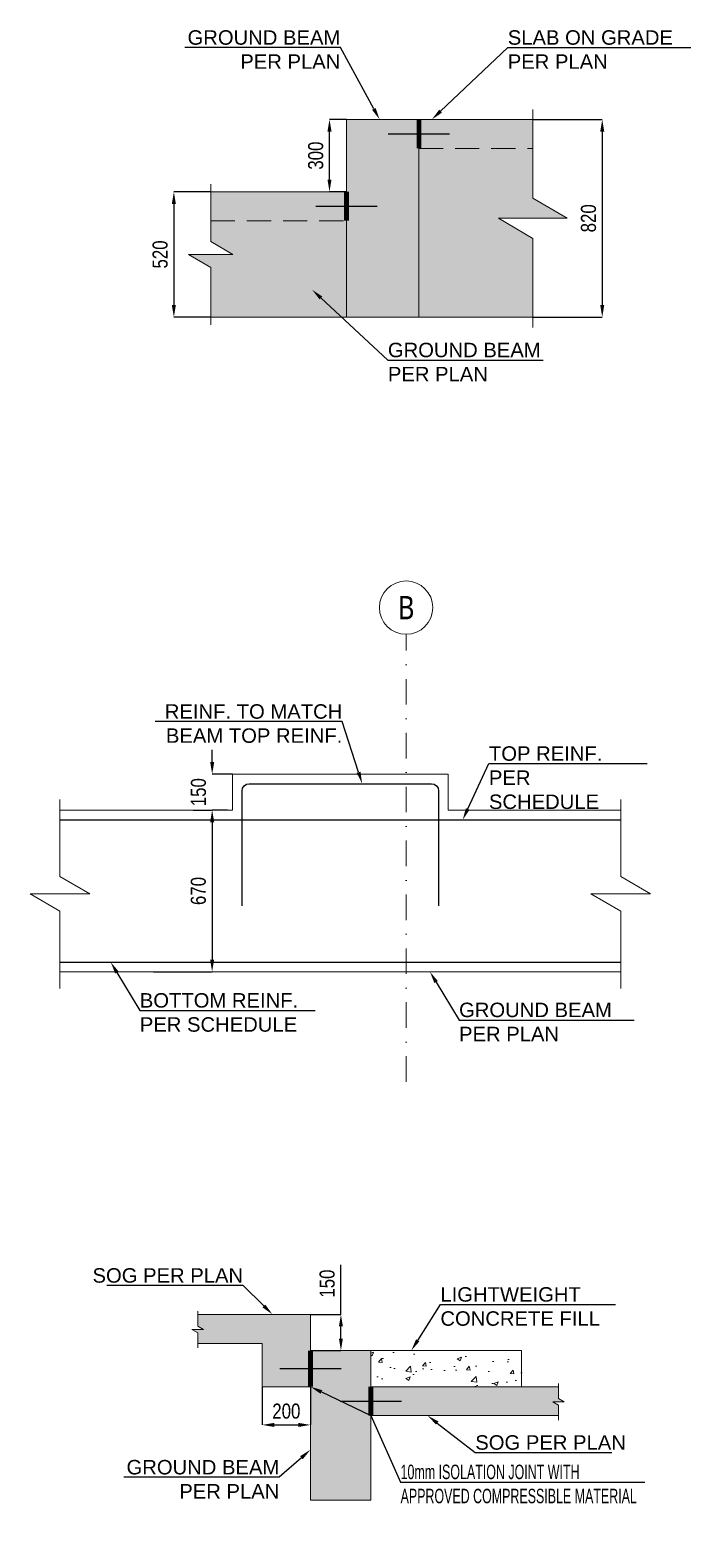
# Model space of a CAD drawing. Header units: millimetres. Extents: x 59041 to 244957, y 30807 to 119396.
# Drawn here: x 59041 to 61781, y 105071 to 111302 of the extents above; entities that cross this region are included whole.
import ezdxf
from ezdxf import colors
from ezdxf.entities.mleader import LeaderData, LeaderLine
from ezdxf.math import Vec2, Vec3

# ---------------------------------------------------------------- set-up
doc = ezdxf.new("R2010")
doc.units = ezdxf.units.MM
doc.header["$LTSCALE"] = 25
doc.header["$PDMODE"] = 35
doc.linetypes.add('Dot & Dashed', pattern=[8.937036832173666, 4.2333333333324, -2.351851851851333, 0, -2.351851646989934])
doc.linetypes.add('Hidden', pattern=[6, 4, -2])
for name, color, linetype in [('00_A_GRIDS.3D', 7, 'Continuous'), ('REINF', 1, 'Continuous'), ('S200G_SECTIONS', 3, 'Continuous'), ('STR_COL_HATCH', 8, 'Continuous'), ('VOIDS', 3, 'Continuous')]:
    doc.layers.add(name, color=color, linetype=linetype)
for name, color, linetype, lineweight in [('A-ANNO-DIMS', 211, 'Continuous', 9), ('S-COL', 3, 'Continuous', 13), ('S-HATCH', 8, 'Continuous', 9), ('S-SLAB', 3, 'Continuous', 13)]:
    doc.layers.add(name, color=color, linetype=linetype, lineweight=lineweight)
doc.styles.add('GENERATED_STYLE_1', font='arial.ttf')
doc.styles.add('GENERATED_STYLE_3', font='trebuc.ttf', dxfattribs={"width": 0.78})
doc.styles.add('style1', font='arial.ttf', dxfattribs={"width": 0.8, "height": 62.5})
doc.dimstyles.new('D375', dxfattribs={"dimtxt": 62.5, "dimasz": 50, "dimexe": 0.18, "dimexo": 0.0625, "dimgap": 25, "dimtad": 1, "dimdec": 0, "dimzin": 0, "dimdsep": 46, "dimtxsty": 'style1', "dimcen": 0.09, "dimclrd": 256, "dimclre": 256, "dimclrt": 2, "dimadec": 0, "dimazin": 0, "dimtfac": 1, "dimtdec": 0, "dimtofl": 0, "dimtmove": 0, "dimatfit": 3, "dimfxl": 1, "dimtolj": 1, "dimtzin": 0, "dimarcsym": 0})

# ---------------------------------------------------------------- blocks, each defined once
blk = doc.blocks.new('*D36')
at = {"layer": 'A-ANNO-DIMS', "lineweight": -2, "transparency": 16777216}
for p, q in [((59790.14506132962, 110630.6013627273), (59637.24907686587, 110630.6013627273)), ((59637.42907686587, 110580.6013627273), (59637.42907686587, 110160.6013627273)), ((59790.14506132961, 110110.6013627273), (59637.24907686587, 110110.6013627273))]:
    blk.add_line(p, q, dxfattribs=at)
at = {"layer": 'A-ANNO-DIMS', "transparency": 16777216}
for points in [[(59629.09574353253, 110580.6013627273), (59645.7624101992, 110580.6013627273), (59637.42907686587, 110630.6013627273)], [(59629.09574353253, 110160.6013627273), (59645.7624101992, 110160.6013627273), (59637.42907686587, 110110.6013627273)]]:
    blk.add_solid(points, dxfattribs=at)
at = {"layer": 'Defpoints', "color": 0, "transparency": 16777216}
for p in [(59790.20756132962, 110630.6013627273), (59637.42907686587, 110110.6013627273), (59790.20756132961, 110110.6013627273)]:
    blk.add_point(p, dxfattribs=at)
at = {"layer": 'A-ANNO-DIMS', "color": 2, "transparency": 16777216, "insert": (59580.51826513328, 110370.6013627272), "char_height": 62.5, "attachment_point": 5, "rotation": 90, "style": 'style1'}
blk.add_mtext('\\A1;520', dxfattribs=at)
blk = doc.blocks.new('*D37')
at = {"layer": 'A-ANNO-DIMS', "lineweight": -2, "transparency": 16777216}
for p, q in [((60353.12302405111, 110930.6013627273), (60282.31133413171, 110930.6013627273)), ((60282.49133413172, 110680.6013627273), (60282.49133413172, 110880.6013627273)), ((60353.12302405111, 110630.6013627273), (60282.31133413171, 110630.6013627273))]:
    blk.add_line(p, q, dxfattribs=at)
at = {"layer": 'A-ANNO-DIMS', "transparency": 16777216}
for points in [[(60274.15800079838, 110880.6013627273), (60290.82466746505, 110880.6013627273), (60282.49133413172, 110930.6013627273)], [(60274.15800079838, 110680.6013627273), (60290.82466746505, 110680.6013627273), (60282.49133413172, 110630.6013627273)]]:
    blk.add_solid(points, dxfattribs=at)
at = {"layer": 'Defpoints', "color": 0, "transparency": 16777216}
for p in [(60282.49133413172, 110930.6013627273), (60353.18552405111, 110930.6013627273), (60353.18552405111, 110630.6013627273)]:
    blk.add_point(p, dxfattribs=at)
at = {"layer": 'A-ANNO-DIMS', "color": 2, "transparency": 16777216, "insert": (60225.55920589162, 110780.6013627272), "char_height": 62.5, "attachment_point": 5, "rotation": 90, "style": 'style1'}
blk.add_mtext('\\A1;300', dxfattribs=at)
blk = doc.blocks.new('*D38')
at = {"layer": 'A-ANNO-DIMS', "lineweight": -2, "transparency": 16777216}
for p, q in [((61125.47944223767, 110930.6013627273), (61413.33859233911, 110930.6013627273)), ((61413.15859233911, 110880.6013627273), (61413.15859233911, 110160.6013627273)), ((61125.47944223767, 110110.6013627273), (61413.33859233911, 110110.6013627273))]:
    blk.add_line(p, q, dxfattribs=at)
at = {"layer": 'A-ANNO-DIMS', "transparency": 16777216}
for points in [[(61404.82525900577, 110880.6013627273), (61421.49192567245, 110880.6013627273), (61413.15859233911, 110930.6013627273)], [(61404.82525900577, 110160.6013627273), (61421.49192567245, 110160.6013627273), (61413.15859233911, 110110.6013627273)]]:
    blk.add_solid(points, dxfattribs=at)
at = {"layer": 'Defpoints', "color": 0, "transparency": 16777216}
for p in [(61125.41694223767, 110930.6013627273), (61125.41694223767, 110110.6013627273), (61413.15859233911, 110110.6013627273)]:
    blk.add_point(p, dxfattribs=at)
at = {"layer": 'A-ANNO-DIMS', "color": 2, "transparency": 16777216, "insert": (61356.24778060652, 110520.6013627272), "char_height": 62.5, "attachment_point": 5, "rotation": 90, "style": 'style1'}
blk.add_mtext('\\A1;820', dxfattribs=at)
blk = doc.blocks.new('*D40')
at = {"layer": 'A-ANNO-DIMS', "lineweight": -2, "transparency": 16777216}
for p, q in [((59717.26109289391, 108064.8661721192), (59796.06052605734, 108064.8661721192)), ((59795.88052605734, 108014.8661721192), (59795.88052605734, 107444.8661721192)), ((59552.45373951442, 107394.8661721192), (59796.06052605734, 107394.8661721192))]:
    blk.add_line(p, q, dxfattribs=at)
at = {"layer": 'A-ANNO-DIMS', "transparency": 16777216}
for points in [[(59787.54719272401, 108014.8661721192), (59804.21385939068, 108014.8661721192), (59795.88052605734, 108064.8661721192)], [(59787.54719272401, 107444.8661721192), (59804.21385939068, 107444.8661721192), (59795.88052605734, 107394.8661721192)]]:
    blk.add_solid(points, dxfattribs=at)
at = {"layer": 'Defpoints', "color": 0, "transparency": 16777216}
for p in [(59717.19859289391, 108064.8661721192), (59552.39123951442, 107394.8661721192), (59795.88052605734, 107394.8661721192)]:
    blk.add_point(p, dxfattribs=at)
at = {"layer": 'A-ANNO-DIMS', "color": 2, "transparency": 16777216, "insert": (59738.96971432475, 107729.8661721191), "char_height": 62.5, "attachment_point": 5, "rotation": 90, "style": 'style1'}
blk.add_mtext('\\A1;670', dxfattribs=at)
blk = doc.blocks.new('*D41')
at = {"layer": 'A-ANNO-DIMS', "lineweight": -2, "transparency": 16777216}
for p, q in [((59796.24052605723, 108264.8661721191), (59796.24052605723, 108314.8661721191)), ((59879.79337665881, 108214.8661721191), (59796.06052605723, 108214.8661721191)), ((59859.21606144815, 108064.8661721192), (59796.06052605723, 108064.8661721192)), ((59796.24052605723, 108014.8661721192), (59796.24052605723, 107964.8661721192))]:
    blk.add_line(p, q, dxfattribs=at)
at = {"layer": 'A-ANNO-DIMS', "transparency": 16777216}
for points in [[(59787.90719272389, 108264.8661721191), (59804.57385939056, 108264.8661721191), (59796.24052605723, 108214.8661721191)], [(59787.90719272389, 108014.8661721192), (59804.57385939056, 108014.8661721192), (59796.24052605723, 108064.8661721192)]]:
    blk.add_solid(points, dxfattribs=at)
at = {"layer": 'Defpoints', "color": 0, "transparency": 16777216}
for p in [(59879.85587665881, 108214.8661721191), (59796.24052605723, 108064.8661721192), (59859.27856144815, 108064.8661721192)]:
    blk.add_point(p, dxfattribs=at)
at = {"layer": 'A-ANNO-DIMS', "color": 2, "transparency": 16777216, "insert": (59739.32971432464, 108139.8661721191), "char_height": 62.5, "attachment_point": 5, "rotation": 90, "style": 'style1'}
blk.add_mtext('\\A1;150', dxfattribs=at)
blk = doc.blocks.new('*D42')
at = {"layer": 'A-ANNO-DIMS', "lineweight": -2, "transparency": 16777216}
for p, q in [((60329.831868432, 105973.3972363381), (60329.831868432, 106178.990687907)), ((60203.64076024047, 105973.3972363381), (60330.011868432, 105973.3972363381)), ((60329.831868432, 105873.3972363381), (60329.831868432, 105923.3972363381)), ((60203.64076024047, 105823.3972363381), (60330.011868432, 105823.3972363381))]:
    blk.add_line(p, q, dxfattribs=at)
at = {"layer": 'A-ANNO-DIMS', "transparency": 16777216}
for points in [[(60321.49853509866, 105923.3972363381), (60338.16520176533, 105923.3972363381), (60329.831868432, 105973.3972363381)], [(60321.49853509866, 105873.3972363381), (60338.16520176533, 105873.3972363381), (60329.831868432, 105823.3972363381)]]:
    blk.add_solid(points, dxfattribs=at)
at = {"layer": 'Defpoints', "color": 0, "transparency": 16777216}
for p in [(60203.57826024047, 105973.3972363381), (60329.831868432, 105973.3972363381), (60203.57826024047, 105823.3972363381)]:
    blk.add_point(p, dxfattribs=at)
at = {"layer": 'A-ANNO-DIMS', "color": 2, "transparency": 16777216, "insert": (60272.92105669941, 106101.1939621225), "char_height": 62.5, "attachment_point": 5, "rotation": 90, "style": 'style1'}
blk.add_mtext('\\A1;150', dxfattribs=at)
blk = doc.blocks.new('*D43')
at = {"layer": 'A-ANNO-DIMS', "lineweight": -2, "transparency": 16777216}
for p, q in [((60003.57826024047, 105673.335016751), (60003.57826024047, 105514.7887057778)), ((60203.57826024047, 105673.3350167509), (60203.57826024047, 105514.7887057778)), ((60053.57826024047, 105514.9687057778), (60153.57826024047, 105514.9687057778))]:
    blk.add_line(p, q, dxfattribs=at)
at = {"layer": 'A-ANNO-DIMS', "transparency": 16777216}
for points in [[(60053.57826024047, 105523.3020391111), (60053.57826024047, 105506.6353724445), (60003.57826024047, 105514.9687057778)], [(60153.57826024047, 105523.3020391111), (60153.57826024047, 105506.6353724445), (60203.57826024047, 105514.9687057778)]]:
    blk.add_solid(points, dxfattribs=at)
at = {"layer": 'Defpoints', "color": 0, "transparency": 16777216}
for p in [(60003.57826024047, 105673.397516751), (60203.57826024047, 105673.3975167509), (60203.57826024047, 105514.9687057778)]:
    blk.add_point(p, dxfattribs=at)
at = {"layer": 'A-ANNO-DIMS', "color": 2, "transparency": 16777216, "insert": (60103.57826024047, 105571.8795175104), "char_height": 62.5, "attachment_point": 5, "style": 'style1'}
blk.add_mtext('\\A1;200', dxfattribs=at)

msp = doc.modelspace()

# ---------------------------------------------------------------- hatches: boundary and pattern name
at = {"layer": 'S-HATCH'}
h = msp.add_hatch(dxfattribs=at)
h.set_pattern_fill('AR-CONC', color=3)
h.set_pattern_definition([(49.99999999999999, (1146.871912176488, -1065.222433733346), (182.184668996004, -15.93908553890309), [19.05, -209.55]), (355, (1146.871912176488, -1065.222433733346), (-35.24342142496934, 191.0568452390351), [15.24, -167.64058417]), (100.4514447, (1162.053919176488, -1066.550687233346), (146.9412470903533, 175.1177519121951), [16.19000879999999, -178.0902445999999]), (46.18420000000001, (1146.871912176488, -1014.422433733346), (271.0790408921299, -42.04232793272715), [28.575, -314.325]), (96.63555760999994, (1169.461812176488, -1017.925933733346), (237.404134051503, 247.4261245977215), [24.28502314, -267.13560816]), (351.1841511700001, (1146.871912176488, -1014.422433733346), (237.404134064977, 247.4261245855326), [22.85996707, -251.45973192]), (21, (1172.271912176488, -1027.122433733346), (151.6143912691325, -102.2651981870876), [19.05, -209.55]), (326.0000000000001, (1172.271912176488, -1027.122433733346), (61.80202834764707, 184.1879661223193), [15.24, -167.64]), (71.45144499999999, (1184.906444776488, -1035.644533633346), (213.4164192787161, 81.92276888590524), [16.1900088, -178.0899376]), (37.50000000000001, (1146.871912176488, -1065.222433733346), (3.088603250591817, 84.55503887315311), [0, -165.608, 0, -170.18, 0, -168.275]), (7.499999999999999, (1146.871912176488, -1065.222433733346), (66.81966251030575, 100.1805748181195), [0, -97.02799999999999, 0, -161.798, 0, -64.135]), (327.5, (1090.229912176488, -1065.222433733346), (135.5905951668714, -5.728743992673444), [0, -63.5, 0, -198.12, 0, -262.89]), (317.5, (1064.829912176488, -1065.222433733346), (148.129181386018, 25.42649103333303), [0, -82.55, 0, -131.572, 0, -186.69])])
h.paths.add_polyline_path([(60453.57819862793, 105823.3972600316), (60453.57826024045, 105673.3975167509), (61078.5782538758, 105673.3975167509), (61078.5782538758, 105823.3975167509)])
at = {"layer": 'STR_COL_HATCH'}
h = msp.add_hatch(color=256, dxfattribs=at)
h.dxf.hatch_style = 1
h.paths.add_polyline_path([(60653.18552405108, 110810.6013627272), (60653.18552405108, 110930.6013627272), (60353.18552405108, 110930.6013627272), (60353.18552405108, 110110.6013627272), (60653.18552405108, 110110.6013627272)])
h = msp.add_hatch(color=256, dxfattribs=at)
h.dxf.hatch_style = 1
h.paths.add_polyline_path([(61125.41694223763, 110930.6013627272), (60653.18552405108, 110930.6013627272), (60653.18552405108, 110810.6013627272), (61125.41694223763, 110810.6013627272)])
at = {"layer": 'STR_COL_HATCH', "true_color": 0x939598}
h = msp.add_hatch(color=252, dxfattribs=at)
h.dxf.hatch_style = 1
h.paths.add_polyline_path([(60653.18552405108, 110110.6013627272), (61125.41694223763, 110110.6013627272), (61125.41694223763, 110437.1288546917), (60982.85965694192, 110520.6013627272), (61125.41694223763, 110520.6013627272), (61267.97422753343, 110520.6013627272), (61125.41694223763, 110604.0738707627), (61125.41694223763, 110810.6013627272), (60653.18552405108, 110810.6013627272)])
h.paths.add_polyline_path([(60353.18552405108, 110510.6013627272), (59790.20756132957, 110510.6013627272), (59790.20756132957, 110424.3765379294), (59882.04669703489, 110370.6013627272), (59790.20756132957, 110370.6013627272), (59698.36842562431, 110370.6013627272), (59790.20756132957, 110316.826187525), (59790.20756132957, 110110.6013627272), (60353.18552405108, 110110.6013627272)])
at = {"layer": 'STR_COL_HATCH'}
h = msp.add_hatch(color=256, dxfattribs=at)
h.dxf.hatch_style = 1
h.paths.add_polyline_path([(60353.18552405108, 110630.6013627272), (59790.20756132957, 110630.6013627272), (59790.20756132957, 110510.6013627272), (60353.18552405108, 110510.6013627272)], flags=17)
h = msp.add_hatch(color=256, dxfattribs=at)
h.dxf.hatch_style = 1
h.paths.add_polyline_path([(60203.57826024044, 105973.3972363381), (59736.08633352665, 105973.3972363381), (59736.08633352665, 105925.1571885854), (59760.0624202696, 105911.1183122898), (59736.08633352665, 105911.1183122898), (59712.11024678373, 105911.1183122898), (59736.08633352665, 105897.0794359941), (59736.08633352665, 105853.3972363381), (60203.57826024044, 105853.3972363381)])
h = msp.add_hatch(color=256, dxfattribs=at)
h.dxf.hatch_style = 1
h.paths.add_polyline_path([(60203.57826024047, 105823.3972600316), (60203.57826024047, 105853.3972363381), (60003.57826024046, 105853.3972363381), (60003.57826024047, 105673.397516751), (60203.57826024047, 105673.397516751)])
h = msp.add_hatch(color=256, dxfattribs=at)
h.dxf.hatch_style = 1
h.paths.add_polyline_path([(60453.57826024045, 105673.3975167509), (60453.57819862793, 105823.3972600316), (60203.57826024047, 105823.3972600316), (60203.57826024043, 105203.3972718784), (60453.57826024043, 105203.3972718784), (60453.57826024045, 105553.3975167509), (61231.88479332225, 105553.3975167509), (61231.88479332225, 105597.079716407), (61207.90870657932, 105611.1185927026), (61231.88479332225, 105611.1185927026), (61255.86088006519, 105611.1185927026), (61231.88479332225, 105625.1574689983), (61231.88479332225, 105673.3975167509), (61078.5782538758, 105673.3975167509)])

# ---------------------------------------------------------------- linework, layer by layer
at = {"layer": '00_A_GRIDS.3D', "color": 7, "linetype": 'Dot & Dashed', "lineweight": 0}
msp.add_line((60599.98972353747, 106938.8707522146), (60599.98972353747, 108794.9323556551), dxfattribs=at)
at = {"layer": '00_A_GRIDS.3D', "color": 7, "lineweight": 0}
msp.add_circle((60599.98972353742, 108905.5179117584), 110.5855561032655, dxfattribs=at)
at = {"layer": 'REINF'}
for p, q in [((59164.87710294552, 108024.866172119), (61489.96849725071, 108024.866172119)), ((59164.87710294552, 107434.866172119), (61489.96849725072, 107434.866172119))]:
    msp.add_line(p, q, dxfattribs=at)
msp.add_lwpolyline([(59919.85587665879, 107668.1680965904), (59919.85587665878, 108144.866172119, -0.414213562373095), (59949.85587665878, 108174.866172119), (60704.98972353747, 108174.866172119, -0.414213562373095), (60734.98972353747, 108144.866172119), (60734.98972353749, 107668.1680965904)], format="xyb", dxfattribs=at)
at = {"layer": 'S-COL'}
for p, q in [((60353.18552405108, 110930.6013627272), (61125.41694223764, 110930.6013627272)), ((60353.18552405108, 110930.6013627272), (60353.18552405108, 110110.6013627272)), ((60653.18552405108, 110930.6013627272), (60653.18552405108, 110110.6013627272)), ((59790.20756132959, 110630.6013627272), (60353.18552405108, 110630.6013627272)), ((61125.41694223764, 110110.6013627272), (59790.20756132959, 110110.6013627272)), ((59879.85587665878, 108214.866172119), (60774.98972353747, 108214.866172119)), ((59879.85587665878, 108064.866172119), (59879.85587665878, 108214.866172119)), ((60774.98972353747, 108064.866172119), (60774.98972353747, 108214.866172119)), ((59164.87710294552, 108064.866172119), (59879.85587665878, 108064.866172119)), ((60774.98972353747, 108064.866172119), (61489.96849725072, 108064.866172119)), ((59164.87710294552, 107394.866172119), (61489.96849725072, 107394.866172119)), ((60203.57826024044, 105973.3972363381), (59736.08633352665, 105973.3972363381)), ((60203.57826024044, 105973.3972363381), (60203.57826024044, 105823.3972363381)), ((60003.57826024045, 105853.3972363381), (59736.08633352665, 105853.3972363381)), ((60003.57826024047, 105673.397516751), (60003.57826024046, 105853.3972363381)), ((60453.5781986278, 105823.3972600316), (61078.5782538758, 105823.3975167509)), ((60453.57826024045, 105673.3975167509), (60453.57819862793, 105823.3972600316)), ((61078.5782538758, 105823.3975167509), (61078.5782538758, 105673.3975167509)), ((60203.57826024047, 105673.397516751), (60003.57826024047, 105673.397516751)), ((61078.5782538758, 105673.3975167509), (60453.57826024045, 105673.3975167509)), ((61078.5782538758, 105673.3975167509), (61231.88479332224, 105673.3975167509)), ((60453.57826024045, 105553.3975167509), (61231.88479332224, 105553.3975167509))]:
    msp.add_line(p, q, dxfattribs=at)
at = {"layer": 'S-COL', "linetype": 'Hidden'}
for p, q in [((60653.18552405108, 110810.6013627272), (61125.41694223764, 110810.6013627272)), ((59790.20756132959, 110510.6013627272), (60353.18552405108, 110510.6013627272))]:
    msp.add_line(p, q, dxfattribs=at)
at = {"layer": 'S-COL'}
msp.add_lwpolyline([(60453.57826024045, 105553.3975167509), (60453.57826024043, 105203.3972718784), (60203.57826024043, 105203.3972718784), (60203.57826024047, 105823.3972600316), (60453.57826024047, 105823.3972600316)], dxfattribs=at)
at = {"layer": 'S-SLAB'}
for points in [[(61125.41694223763, 110972.5280619828), (61125.41694223763, 110604.0738707627), (61267.97422753343, 110520.6013627272), (61125.41694223763, 110520.6013627272), (60982.85965694192, 110520.6013627272), (61125.41694223763, 110437.1288546917), (61125.41694223763, 110068.2236146269)], [(59790.20756132957, 110661.7443749954), (59790.20756132957, 110424.3765379294), (59882.04669703489, 110370.6013627272), (59790.20756132957, 110370.6013627272), (59698.36842562431, 110370.6013627272), (59790.20756132957, 110316.826187525), (59790.20756132957, 110079.1677729837)], [(59164.87710294552, 108109.8323168068), (59164.87710294552, 107790.4211379765), (59288.45933279179, 107718.0592193802), (59164.87710294552, 107718.0592193802), (59041.29487309933, 107718.0592193802), (59164.87710294552, 107645.6973007839), (59164.87710294552, 107325.895109864)], [(61489.96849725071, 108109.8323168068), (61489.96849725071, 107790.4211379765), (61613.55072709698, 107718.0592193802), (61489.96849725071, 107718.0592193802), (61366.38626740452, 107718.0592193802), (61489.96849725071, 107645.6973007839), (61489.96849725071, 107325.895109864)], [(59736.08633352665, 105987.1258886148), (59736.08633352665, 105925.1571885854), (59760.0624202696, 105911.1183122898), (59736.08633352665, 105911.1183122898), (59712.11024678373, 105911.1183122898), (59736.08633352665, 105897.0794359941), (59736.08633352665, 105835.0348760309)], [(61231.88479332225, 105687.1261690276), (61231.88479332225, 105625.1574689983), (61255.86088006519, 105611.1185927026), (61231.88479332225, 105611.1185927026), (61207.90870657932, 105611.1185927026), (61231.88479332225, 105597.079716407), (61231.88479332225, 105535.0351564438)]]:
    msp.add_lwpolyline(points, dxfattribs=at)
at = {"layer": 'S200G_SECTIONS', "color": 10, "const_width": 19.9998}
for points in [[(60653.18552405108, 110930.6013627272), (60653.18552405108, 110810.6013627272)], [(60353.18552405108, 110630.6013627272), (60353.18552405108, 110510.6013627272)], [(60203.57826024044, 105823.3972363381), (60203.57826024047, 105673.3975167509)], [(60453.57826024045, 105673.3975167509), (60453.57826024045, 105553.3975167509)]]:
    msp.add_lwpolyline(points, dxfattribs=at)
at = {"layer": 'VOIDS'}
for p, q in [((60526.3655983504, 110870.6013627272), (60780.00544975176, 110870.6013627272)), ((60226.31601343982, 110570.6013627272), (60479.95586484118, 110570.6013627272)), ((60076.75833453977, 105748.3973765445), (60330.39818594113, 105748.3973765445)), ((60326.70874962919, 105613.3975167509), (60580.34860103055, 105613.3975167509))]:
    msp.add_line(p, q, dxfattribs=at)

# ---------------------------------------------------------------- texts
at = {"layer": '00_A_GRIDS.3D', "color": 7, "linetype": 'Dot & Dashed', "lineweight": 0, "insert": (60599.98972353742, 108905.5179117584), "char_height": 96.76236159035733, "width": 270.0440636186241, "attachment_point": 5, "style": 'GENERATED_STYLE_3'}
msp.add_mtext('{\\W0.85;B}', dxfattribs=at)

# ---------------------------------------------------------------- dimensions: what is measured, and where the dimension line sits
at = {"layer": 'A-ANNO-DIMS', "color": 1}
for base, p1, p2, picture, middle in [((60282.49133413172, 110930.6013627273), (60353.18552405108, 110630.6013627272), (60353.18552405108, 110930.6013627272), '*D37', (60225.55920589162, 110780.6013627272)), ((61413.15859233911, 110110.6013627273), (61125.41694223764, 110930.6013627272), (61125.41694223764, 110110.6013627272), '*D38', (61356.24778060652, 110520.6013627272)), ((59637.42907686587, 110110.6013627273), (59790.20756132959, 110630.6013627272), (59790.20756132958, 110110.6013627272), '*D36', (59580.51826513328, 110370.6013627272))]:
    dim = msp.add_linear_dim(base=base, p1=p1, p2=p2, angle=90, dimstyle='D375', dxfattribs=at)
    dim.commit()
    dim.dimension.update_dxf_attribs({"geometry": picture, "text_midpoint": middle})
at = {"layer": 'A-ANNO-DIMS'}
dim = msp.add_linear_dim(base=(59796.24052605723, 108064.8661721192), p1=(59879.85587665878, 108214.866172119), p2=(59859.27856144813, 108064.8661721191), angle=90, dimstyle='D375', dxfattribs=at)
dim.commit()
dim.dimension.update_dxf_attribs({"geometry": '*D41', "text_midpoint": (59796.24052605724, 108139.8661721191), "dimtype": 160})
for base, p1, p2, picture, middle in [((59795.88052605734, 107394.8661721192), (59717.19859289388, 108064.8661721191), (59552.39123951439, 107394.8661721191), '*D40', (59738.96971432475, 107729.8661721191)), ((60329.831868432, 105973.3972363381), (60203.57826024044, 105823.3972363381), (60203.57826024044, 105973.3972363381), '*D42', (60272.92105669941, 106101.1939621225))]:
    dim = msp.add_linear_dim(base=base, p1=p1, p2=p2, angle=90, dimstyle='D375', dxfattribs=at)
    dim.commit()
    dim.dimension.update_dxf_attribs({"geometry": picture, "text_midpoint": middle})
dim = msp.add_linear_dim(base=(60203.57826024047, 105514.9687057778), p1=(60003.57826024047, 105673.397516751), p2=(60203.57826024047, 105673.3975167509), dimstyle='D375', dxfattribs=at)
dim.commit()
dim.dimension.update_dxf_attribs({"geometry": '*D43', "text_midpoint": (60103.57826024047, 105571.8795175104)})

# ---------------------------------------------------------------- leaders
ml = msp.add_multileader_mtext('Standard', dxfattribs=at)
ml.set_content('GROUND BEAM PER PLAN', color=256, style='GENERATED_STYLE_1')
ml.set_leader_properties()
ml.build(insert=Vec2(0, 0))
ml.multileader.update_dxf_attribs({"text_left_attachment_type": 6, "text_right_attachment_type": 6, "dogleg_length": 0.36, "arrow_head_size": 50})
ctx = ml.context
ctx.base_point, ctx.char_height, ctx.arrow_head_size, ctx.landing_gap_size, ctx.plane_origin = Vec3(59704.71629569022, 111228.7211949201), 60, 50, 0.09, Vec3(59942.51317495849, 111137.80380826)
ctx.left_attachment, ctx.right_attachment, ctx.text_align_type = 6, 6, 2
notes = []
notes.append((ctx, [(0, (1, 1, 0), (60327.44745530825, 111228.7211949201), (-1, 0), 1.396927018504357e-11, [(1, [(60490.34022746177, 110930.6013627272)], 0, [])])]))
ctx.mtext.insert, ctx.mtext.width, ctx.mtext.alignment, ctx.mtext.flow_direction = Vec3(60327.35745530823, 111300.7211949201), 637.6626131536643, 3, 5
ml = msp.add_multileader_mtext('Standard', dxfattribs=at)
ml.set_content('SLAB ON GRADE PER PLAN', color=256, style='GENERATED_STYLE_1')
ml.set_leader_properties()
ml.build(insert=Vec2(0, 0))
ml.multileader.update_dxf_attribs({"text_left_attachment_type": 6, "text_right_attachment_type": 6, "dogleg_length": 0.36, "arrow_head_size": 50})
ctx = ml.context
ctx.base_point, ctx.char_height, ctx.arrow_head_size, ctx.landing_gap_size, ctx.plane_origin = Vec3(61021.3840837093, 111228.7211949201), 60, 50, 0.09, Vec3(60069.75808754501, 111137.80380826)
ctx.left_attachment, ctx.right_attachment = 6, 6
notes.append((ctx, [(1, (1, 1, 0), (61021.38408370929, 111228.7211949201), (1, 0), 1.396927018504357e-11, [(1, [(60706.64924119623, 110930.6013627272)], 0, [])])]))
ctx.mtext.insert, ctx.mtext.width, ctx.mtext.flow_direction = Vec3(61021.4740837093, 111300.7211949201), 751.7046416704281, 5
ml = msp.add_multileader_mtext('Standard', dxfattribs=at)
ml.set_content('GROUND BEAM PER PLAN', color=256, style='GENERATED_STYLE_1')
ml.set_leader_properties()
ml.build(insert=Vec2(0, 0))
ml.multileader.update_dxf_attribs({"text_left_attachment_type": 6, "text_right_attachment_type": 6, "dogleg_length": 0.36, "arrow_head_size": 50})
ctx = ml.context
ctx.base_point, ctx.char_height, ctx.arrow_head_size, ctx.landing_gap_size, ctx.plane_origin = Vec3(60524.39003024911, 109932.2873583607), 60, 50, 0.09, Vec3(59572.76403408482, 109895.6921358108)
ctx.left_attachment, ctx.right_attachment = 6, 6
notes.append((ctx, [(1, (1, 1, 0), (60524.39003024909, 109932.2873583607), (1, 0), 1.396927018504357e-11, [(1, [(60210.36522730882, 110224.363663551)], 0, [])])]))
ctx.mtext.insert, ctx.mtext.width, ctx.mtext.defined_height, ctx.mtext.flow_direction = Vec3(60524.48003024911, 110004.2873583607), 637.6626131536643, 38.72686969631442, 5
ml = msp.add_multileader_mtext('Standard', dxfattribs=at)
ml.set_content('REINF. TO MATCH BEAM TOP REINF.', color=256, style='GENERATED_STYLE_1')
ml.set_leader_properties()
ml.build(insert=Vec2(0, 0))
ml.multileader.update_dxf_attribs({"text_left_attachment_type": 6, "text_right_attachment_type": 6, "dogleg_length": 0.36, "arrow_head_size": 50})
ctx = ml.context
ctx.base_point, ctx.char_height, ctx.arrow_head_size, ctx.landing_gap_size, ctx.plane_origin = Vec3(59613.00910186127, 108432.630296571), 60, 50, 0.09, Vec3(59694.30978752575, 107628.7922812021)
ctx.left_attachment, ctx.right_attachment, ctx.text_align_type = 6, 6, 2
notes.append((ctx, [(0, (1, 1, 0), (60335.56290813686, 108432.630296571), (-1, 0), 1.396927018504357e-11, [(1, [(60418.13638156278, 108174.866172119)], 0, [])])]))
ctx.mtext.insert, ctx.mtext.width, ctx.mtext.defined_height, ctx.mtext.alignment, ctx.mtext.flow_direction = Vec3(60335.47290813684, 108504.630296571), 767.6193766157114, 38.72686969631442, 3, 5
ml = msp.add_multileader_mtext('Standard', dxfattribs=at)
ml.set_content('TOP REINF. PER SCHEDULE', color=256, style='GENERATED_STYLE_1')
ml.set_leader_properties()
ml.build(insert=Vec2(0, 0))
ml.multileader.update_dxf_attribs({"text_left_attachment_type": 6, "text_right_attachment_type": 6, "dogleg_length": 0.36, "arrow_head_size": 50})
ctx = ml.context
ctx.base_point, ctx.char_height, ctx.arrow_head_size, ctx.landing_gap_size, ctx.plane_origin = Vec3(60943.3255316205, 108258.2299727743), 60, 50, 0.09, Vec3(60110.56957746876, 107478.7922812021)
ctx.left_attachment, ctx.right_attachment = 6, 6
notes.append((ctx, [(1, (1, 1, 0), (60943.32553162049, 108258.2299727743), (1, 0), 1.396927018504357e-11, [(1, [(60834.3961715058, 108024.866172119)], 0, [])])]))
ctx.mtext.insert, ctx.mtext.width, ctx.mtext.defined_height, ctx.mtext.flow_direction = Vec3(60943.4155316205, 108330.2299727743), 649.0917348590185, 38.72686969631442, 5
ml = msp.add_multileader_mtext('Standard', dxfattribs=at)
ml.set_content('BOTTOM REINF. PER SCHEDULE', color=256, style='GENERATED_STYLE_1')
ml.set_leader_properties()
ml.build(insert=Vec2(0, 0))
ml.multileader.update_dxf_attribs({"text_left_attachment_type": 6, "text_right_attachment_type": 6, "dogleg_length": 0.36, "arrow_head_size": 50})
ctx = ml.context
ctx.base_point, ctx.char_height, ctx.arrow_head_size, ctx.landing_gap_size, ctx.plane_origin = Vec3(59496.16783677711, 107234.2039891229), 60, 50, 0.09, Vec3(58651.71225475054, 106888.7922812021)
ctx.left_attachment, ctx.right_attachment = 6, 6
notes.append((ctx, [(1, (1, 1, 0), (59496.16783677709, 107234.2039891229), (1, 0), 1.396927018504357e-11, [(1, [(59375.53884878757, 107434.866172119)], 0, [])])]))
ctx.mtext.insert, ctx.mtext.width, ctx.mtext.defined_height, ctx.mtext.flow_direction = Vec3(59496.25783677711, 107306.2039891229), 719.2409313686396, 38.72686969631442, 5
ml = msp.add_multileader_mtext('Standard', dxfattribs=at)
ml.set_content('GROUND BEAM PER PLAN', color=256, style='GENERATED_STYLE_1')
ml.set_leader_properties()
ml.build(insert=Vec2(0, 0))
ml.multileader.update_dxf_attribs({"text_left_attachment_type": 6, "text_right_attachment_type": 6, "dogleg_length": 0.36, "arrow_head_size": 50})
ctx = ml.context
ctx.base_point, ctx.char_height, ctx.arrow_head_size, ctx.landing_gap_size, ctx.plane_origin = Vec3(60819.48026910165, 107194.6578052329), 60, 50, 0.09, Vec3(59975.02468707508, 106849.2460973121)
ctx.left_attachment, ctx.right_attachment = 6, 6
notes.append((ctx, [(1, (1, 1, 0), (60819.48026910164, 107194.6578052329), (1, 0), 1.396927018504357e-11, [(1, [(60698.8512811121, 107394.866172119)], 0, [])])]))
ctx.mtext.insert, ctx.mtext.width, ctx.mtext.defined_height, ctx.mtext.flow_direction = Vec3(60819.57026910165, 107266.6578052329), 719.2409313686396, 38.72686969631442, 5
ml = msp.add_multileader_mtext('Standard', dxfattribs=at)
ml.set_content('SOG PER PLAN', color=256, style='GENERATED_STYLE_1')
ml.set_leader_properties()
ml.build(insert=Vec2(0, 0))
ml.multileader.update_dxf_attribs({"text_left_attachment_type": 6, "text_right_attachment_type": 6, "dogleg_length": 0.36, "arrow_head_size": 50})
ctx = ml.context
ctx.base_point, ctx.char_height, ctx.arrow_head_size, ctx.landing_gap_size, ctx.plane_origin = Vec3(59310.7478847587, 106093.1412723767), 60, 50, 0.09, Vec3(58466.29230273213, 105834.085799182)
ctx.left_attachment, ctx.right_attachment, ctx.text_align_type = 6, 6, 2
notes.append((ctx, [(0, (1, 1, 0), (59924.47495160728, 106093.1412723767), (-1, 0), 1.396927018504357e-11, [(1, [(60046.07877256174, 105973.3972363381)], 0, [])])]))
ctx.mtext.insert, ctx.mtext.width, ctx.mtext.defined_height, ctx.mtext.alignment, ctx.mtext.flow_direction = Vec3(59924.38495160727, 106165.1412723767), 637.6626131536643, 38.72686969631442, 3, 5
ml = msp.add_multileader_mtext('Standard', dxfattribs=at)
ml.set_content('LIGHTWEIGHT CONCRETE FILL', color=256, style='GENERATED_STYLE_1')
ml.set_leader_properties()
ml.build(insert=Vec2(0, 0))
ml.multileader.update_dxf_attribs({"text_left_attachment_type": 6, "text_right_attachment_type": 6, "dogleg_length": 0.36, "arrow_head_size": 50})
ctx = ml.context
ctx.base_point, ctx.char_height, ctx.arrow_head_size, ctx.landing_gap_size, ctx.plane_origin = Vec3(60742.14493336689, 106014.379172991), 60, 50, 0.09, Vec3(59897.68935134031, 105668.9674650701)
ctx.left_attachment, ctx.right_attachment = 6, 6
notes.append((ctx, [(1, (1, 1, 0), (60742.14493336687, 106014.379172991), (1, 0), 1.396927018504357e-11, [(1, [(60621.51594537734, 105823.3973883913)], 0, [])])]))
ctx.mtext.insert, ctx.mtext.width, ctx.mtext.defined_height, ctx.mtext.flow_direction = Vec3(60742.23493336688, 106086.379172991), 719.2409313686396, 38.72686969631442, 5
ml = msp.add_multileader_mtext('Standard', dxfattribs=at)
ml.set_content('{\\fArial Narrow|b0|i0|c0|p34;\\W0.75;10mm ISOLATION JOINT WITH APPROVED COMPRESSIBLE MATERIAL}', color=256, style='GENERATED_STYLE_1')
ml.set_leader_properties()
ml.build(insert=Vec2(0, 0))
ml.multileader.update_dxf_attribs({"has_dogleg": 0, "text_left_attachment_type": 6, "text_right_attachment_type": 6, "dogleg_length": 0.36, "arrow_head_size": 50})
ctx = ml.context
ctx.base_point, ctx.char_height, ctx.arrow_head_size, ctx.landing_gap_size, ctx.plane_origin = Vec3(60577.05698595947, 105278.0461205876), 60, 50, 0.09, Vec3(60208.28614697948, 105018.9906473928)
ctx.left_attachment, ctx.right_attachment = 6, 6
notes.append((ctx, [(1, (1, 1, 0), (60577.05698595945, 105278.0461205876), (1, 0), 1.396927018504357e-11, [(1, [(60203.57826024047, 105673.397516751), (60453.57826024045, 105553.3975167509)], 0, [])])]))
ctx.mtext.insert, ctx.mtext.width, ctx.mtext.defined_height, ctx.mtext.flow_direction = Vec3(60577.14698595947, 105350.0461205876), 1001.750767357447, 38.72686969631442, 5
ml = msp.add_multileader_mtext('Standard', dxfattribs=at)
ml.set_content('SOG PER PLAN', color=256, style='GENERATED_STYLE_1')
ml.set_leader_properties()
ml.build(insert=Vec2(0, 0))
ml.multileader.update_dxf_attribs({"text_left_attachment_type": 6, "text_right_attachment_type": 6, "dogleg_length": 0.36, "arrow_head_size": 50})
ctx = ml.context
ctx.base_point, ctx.char_height, ctx.arrow_head_size, ctx.landing_gap_size, ctx.plane_origin = Vec3(60886.70721424135, 105400.1812585282), 60, 50, 0.09, Vec3(60042.25163221478, 105141.1257853335)
ctx.left_attachment, ctx.right_attachment = 6, 6
notes.append((ctx, [(1, (1, 1, 0), (60886.70721424134, 105400.1812585282), (1, 0), 1.396927018504357e-11, [(1, [(60689.55998820817, 105553.3975167509)], 0, [])])]))
ctx.mtext.insert, ctx.mtext.width, ctx.mtext.defined_height, ctx.mtext.flow_direction = Vec3(60886.79721424135, 105472.1812585282), 637.6626131536643, 38.72686969631442, 5
ml = msp.add_multileader_mtext('Standard', dxfattribs=at)
ml.set_content('GROUND BEAM PER PLAN', color=256, style='GENERATED_STYLE_1')
ml.set_leader_properties()
ml.build(insert=Vec2(0, 0))
ml.multileader.update_dxf_attribs({"text_left_attachment_type": 6, "text_right_attachment_type": 6, "dogleg_length": 0.36, "arrow_head_size": 50})
ctx = ml.context
ctx.base_point, ctx.char_height, ctx.arrow_head_size, ctx.landing_gap_size, ctx.plane_origin = Vec3(59451.79454603381, 105297.6321493636), 60, 50, 0.09, Vec3(58607.33896400723, 105038.5766761689)
ctx.left_attachment, ctx.right_attachment, ctx.text_align_type = 6, 6, 2
notes.append((ctx, [(0, (1, 1, 0), (60074.52570565183, 105297.6321493636), (-1, 0), 1.396927018504357e-11, [(1, [(60203.57826024045, 105412.1306111926)], 0, [])])]))
ctx.mtext.insert, ctx.mtext.width, ctx.mtext.defined_height, ctx.mtext.alignment, ctx.mtext.flow_direction = Vec3(60074.43570565181, 105369.6321493636), 637.6626131536643, 38.72686969631442, 3, 5
for ctx, leaders in notes:
    for number, flags, end, landing, length, lines in leaders:
        leader = LeaderData()
        leader.index, (leader.has_last_leader_line, leader.has_dogleg_vector, leader.attachment_direction) = number, flags
        leader.last_leader_point, leader.dogleg_vector, leader.dogleg_length = Vec3(end), Vec3(landing), length
        for number, points, colour, breaks in lines:
            line = LeaderLine()
            line.index, line.vertices, line.color, line.breaks = number, Vec3.list(points), colors.encode_raw_color(colour), breaks
            leader.lines.append(line)
        ctx.leaders.append(leader)

doc.saveas('drawing.dxf')
